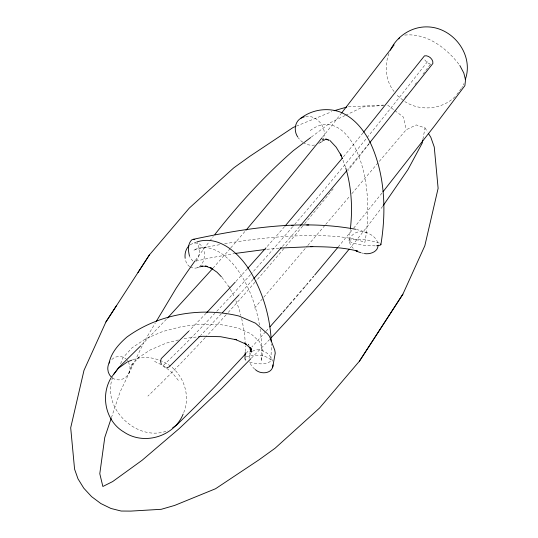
<?xml version="1.0" encoding="UTF-8"?>
<svg xmlns="http://www.w3.org/2000/svg" width="538" height="538" viewBox="0 0 538 538"><rect width="100%" height="100%" fill="white"/><g stroke="black" fill="none" stroke-linecap="round" stroke-linejoin="round"><path stroke-width="0.4" stroke-dasharray="2.69 2.02" d="M245.254 351.617L245.463 345.894M249.585 362.114C256.337 363.728 264.884 365.477 270.883 361.126L271.448 344.051M249.06 358.463L250.002 352.498M375.215 245.873C366.412 245.557 356.929 245.341 348.974 241.206L350.285 229.349M422.915 139.174L425.013 127.93L416.244 124.937L406.203 129.752L378.483 162.355M111.42 417.656L119.94 392.33L144.271 341.469L155.455 322.8M183.72 412.626C192.026 392.464 180.674 367.32 159.914 360.5M388.967 53.437C384.233 65.898 385.504 80.922 394.031 91.433M112.724 377.32C100.909 408.06 137.52 442.976 167.816 430.602M120.606 363.769L122.872 357.871L132.012 347.83L145.63 338.819L162.691 331.529L181.898 326.519L201.797 324.158L220.862 324.629L237.661 327.904L250.91 333.728L259.598 341.657L263.075 351.085L261.065 361.307A81.487 42.758 77.9 0 0 259.962 328.227M128.77 373.251L132.482 363.594L130.882 366.022L139.12 356.97L137.298 358.469L150.075 350.023L166.074 343.183L178.609 339.915M463.279 85.044L463.944 83.585M249.383 355.652L251.421 352.289M461.873 87.627L462.572 86.43M461.227 88.575L455.538 96.208M427.421 61.769L402.189 93.834A1105.993 138.508 -56.2 0 1 293.197 226.108M322.43 137.277L340.971 113.794M381.946 193.108L353.6 228.24M363.042 132.866L343.062 157.298M369.27 143.269L347.683 169.598M338.126 247.05L353.062 228.885M254.535 308.119L263.23 297.891M263.775 297.252L307.265 246.108M307.81 245.469L325.201 225.012M325.746 224.373L349.666 196.242M351.845 193.68L377.938 162.994M230.251 248.502L213.29 267.857M230.795 247.87L245.422 230.896M284.541 226.666L266.545 247.238M299.612 226.612L282.349 246.512M305.147 286.398L306.223 285.147M265.537 331.818L251.75 347.124M266.081 331.2L268.818 328.113M247.265 268.859L235.745 281.582M253.163 279.323L239.531 294.286M246.209 353.21L249.531 349.559M166.383 319.263L141.238 345.315M206.182 313.203L189.356 330.581M221.32 313.862L200.459 335.618M251.354 358.2L266.001 343.264A908.554 192.974 -37.4 0 0 269.525 339.518M163.68 365.161L181.649 347.535A1105.993 138.508 -56.2 0 0 214.837 313.331M111.81 359.519C115.623 355.591 122.429 355.477 126.417 359.229M195.731 261.098C200.708 256.532 199.82 248.28 197.372 242.584M311.32 137.082L330.682 122.489L344.905 115.623M455.054 96.746C441.779 109.617 420.333 111.548 404.805 101.581M348.772 240.466C358.577 237.588 369.747 240.163 379.398 243.102M190.049 244.696L196.081 242.208M190.27 267.036C207.022 274.757 210.331 239.181 192.443 243.358M252.342 351.348C256.841 348.395 262.746 349.962 266.781 352.995A17.808 15.232 11.1 0 1 272.578 361.146M345.658 115.267L362.874 106.954L383.54 105.414M246.169 356.929C253.943 354.266 264.851 354.118 271.038 360.05M296.344 126.141L331.825 111.669M132.462 359.949C140.855 356.438 150.828 356.835 159.194 360.164M197.13 267.789L199.403 267.07M195.96 261.098L210.486 257.863L234.716 253.532M184.09 338.483L197.883 336.849M305.719 116.679C319.653 113.948 331.859 135.085 318.691 143.626L326.183 139.194L322.8 140.573L329.74 139.201L325.974 139.604L322.968 139.107M314.643 145.045L311.684 145.347L307.864 144.742L304.172 143.195M266.855 249.302L280.103 248.052M404.758 35.084C426.688 32.818 446.769 48.151 459.324 64.842M348.362 106.793L383.648 105.078M322.215 138.979L329.088 140.297L325.732 138.71L329.074 140.721M356.378 229.45C364.764 231.656 376.667 234.514 378.187 244.709M367.057 232.86C356.035 227.453 342.282 239.746 354.139 249.054M361.435 252.88L363.675 253.398M430.588 64.257L427.017 62.509L424.267 59.254M165.422 367.642L162.933 366.297L161.144 363.89M154.541 361.361L163.908 366.001L172.187 372.686L178.811 380.971M112.583 377.985C116.981 381.395 123.679 379.996 127.109 375.827A17.808 14.876 21 0 0 130.014 367.259L128.589 362.195M302.847 142.24L300.87 140.808L298.173 137.748M387.669 105.105L394.22 110.095M394.872 110.593L403.386 117.082L406.203 129.752M402.955 100.108L396.802 95.199L395.874 93.942M192.934 261.058L190.398 258.153L189.443 255.839M189.685 266.734L187.681 264.77L186.161 262.181L185.227 259.141M221.912 277.332L229.585 287.615M127.351 360.373L128.279 361.516M425.013 127.93L427.502 131.951M228.865 286.438L229.961 288.523M230.325 289.215L234.36 296.855M249.107 345.564L248.482 344.145L249.013 345.584M342.948 160.21L345.551 167.224M235.873 300.708L238.906 308.429L240.836 315.355M241.696 318.435L244.555 333.385L245.22 342.558M382.706 206.242A908.554 192.974 -37.4 0 1 350.251 247.823M195.455 260.305A908.554 441.745 -82.4 0 1 209.289 241.67M209.786 241.017A908.554 441.745 -82.4 0 1 213.277 236.505M430.286 64.439A1136.397 155.005 -57.3 0 1 422.633 74.553M416.526 82.576A1136.397 155.005 -57.3 0 1 415.006 84.574M406.405 95.818A1136.397 155.005 -57.3 0 1 404.892 97.788M369.034 143.928A1136.397 155.005 -57.3 0 1 347.743 170.768M333.177 188.885A1136.397 155.005 -57.3 0 1 303.203 225.476M302.679 226.101A1136.397 155.005 -57.3 0 1 284.367 247.971M283.829 248.603A1136.397 155.005 -57.3 0 1 255.55 281.576M255.012 282.194A1136.397 155.005 -57.3 0 1 226.626 314.212M226.054 314.844A1136.397 155.005 -57.3 0 1 205.745 337.017M205.16 337.635A1136.397 155.005 -57.3 0 1 147.896 396.096M292.659 226.727A1105.993 138.508 -56.2 0 1 251.044 274.017M250.486 274.636A1105.993 138.508 -56.2 0 1 215.422 312.712M259.45 325.046A81.487 42.758 77.9 0 0 193.485 250.21A123.901 26.382 -7.8 0 1 219.834 244.635M224.682 243.768A123.901 26.382 -7.8 0 1 364.825 242.571A90.243 43.894 -88 0 0 355.618 148.865A90.243 43.894 -88 0 0 309.807 130.902M254.804 369.182A17.808 15.232 11.1 0 1 249.551 361.469"/><path stroke-width="0.81" d="M245.22 352.43L244.985 358.974L245.718 360.083M255.348 369.619C260.748 374.818 272.874 373.897 272.988 364.858M378.106 245.389C377.864 251.999 369.996 254.508 364.414 253.573M350.393 228.556C352.72 208.354 351.536 187.567 345.759 168.011M376.634 245.772L379.976 245.261L380.87 244.669C386.412 211.024 385.053 175.153 370.79 143.733C364.139 130.129 354.078 117.519 339.633 111.81C326.586 107.445 311.872 109.759 300.93 118.172C294.454 121.992 293.687 131.205 297.79 137.042M422.767 139.981L422.169 143.189L407.898 169.685L383.177 205.603M250.157 351.711L250.466 350.137M272.746 366.963L275.241 353.11L274.743 350.103L269.464 336.324L267.534 333.849L255.523 323.197L238.933 316.028C200.977 306.815 158.407 313.957 126.726 337.185C118.71 344.233 111.346 352.363 109.032 363.13M465.256 79.671C474.146 55.091 453.352 27.593 427.73 26.9C411.947 26.349 396.997 35.959 390.359 50.162M111.158 418.45L104.769 437.441L99.792 473.716L102.859 486.493L112.65 481.577L142.113 460.266L179.235 428.571L221.488 388.665L250.769 358.792M116.531 305.564L105.925 321.959L83.989 370.366L70.693 427.797L74.567 469.123L77.99 478.82L83.8 488.208L91.594 496.641L100.848 503.548L110.929 508.457L121.144 511.033L130.801 511.1L161.272 509.298L174.682 505.417L215.556 488.733L259.094 459.755L275.1 448.228L319.498 408.08L359.465 361.126L402.888 294.178L424.832 245.772L438.12 188.34L434.253 147.015L430.824 137.311L428.335 133.29M183.149 414.072C174.124 436.54 144.157 445.74 124.009 432.075C105.482 421.341 100.236 395.578 111.144 377.743M156.316 321.361L176.108 288.321A908.554 441.745 -82.4 0 1 194.964 260.984M137.97 272.591L149.349 255.005L189.322 208.058L233.714 167.91L249.719 156.383L293.257 127.398L295.57 126.457M359.465 361.126L402.888 294.178M105.925 321.959L149.349 255.005M111.877 376.687L118.098 368.476L127.371 361.859M113.807 374.219L119.113 367.172L140.667 345.9M394.112 44.896L341.489 113.141M398.665 38.918L399.673 37.593M321.912 137.93L271.038 200.492L245.967 230.271M382.969 191.81L434.886 125.435L464.886 85.65L465.525 79.866L463.796 72.986L459.822 65.481M363.567 132.213L424.462 55.865C428.47 54.889 433.534 59.362 432.882 63.477L369.801 142.617M337.595 247.702L314.73 275.053M342.538 157.937L285.086 226.027M346.627 170.869L300.15 225.994M306.761 284.521L307.823 283.257M309.417 281.367L311.011 279.471M312.605 277.581L313.667 276.317M283.042 312.047L285.194 309.545M286.277 308.294L288.429 305.792M289.511 304.542L291.67 302.04M293.284 300.164L294.905 298.281M296.519 296.404L298.139 294.528M299.753 292.652L301.374 290.776M302.988 288.899L304.609 287.023M266.001 247.857L247.816 268.24M281.253 247.756L253.721 278.704M212.745 268.482L167.513 318.059M269.915 326.875L281.946 313.284M245.651 353.816L216.558 384.993L196.108 405.934L176.672 425.027L172.711 427.791M235.18 282.194L206.753 312.598M238.959 294.898L222.476 312.652M188.771 331.179L161.259 358.584L160.532 361.065L161.144 363.89M199.289 336.815L168.999 366.983L166.726 367.79M189.013 245.738C185.738 248.933 184.534 253.869 185.159 258.321M310.648 137.587L293.291 150.667A908.554 441.745 -82.4 0 0 214.864 234.474M300.93 118.172L304.246 116.833M128.098 361.583L131.736 360.218M196.814 241.972C219.289 234.534 240.015 254.091 250.587 271.912L251.307 273.089C263.385 293.876 270.184 317.642 271.273 341.637M200.163 266.828L202.443 266.108M334.138 110.72L346.754 107.069M355.618 229.282C301.858 219.262 246.33 228.078 193.424 239.275L192.039 239.632C187.527 243.532 188.092 250.587 189.443 255.839M235.509 253.405L265.194 249.464M198.697 336.748L202.752 336.27L220.634 336.714L236.39 339.781L235.032 339.263M280.103 248.052L312.793 246.592L310.722 246.646C326.398 246.734 342.255 247.164 357.521 251.058L355.349 250.56M291.596 225.415L293.17 225.382M306.741 225.019L308.812 224.971M201.414 266.135L207.016 266.404M207.016 266.317L205.408 266.068L212.106 268.603L210.176 267.447L217.002 272.235L221.367 276.767M193.424 239.275L194.837 239.679M356.169 251.058L360.695 252.705M235.099 339.337L246.29 344.253L244.635 342.975M244.669 343.083L251.663 349.458L250.217 347.602M329.861 140.411L336.176 147.183L341.697 156.35L340.44 153.989L342.323 158.656M111.393 377.145L109.523 374.865L108.293 372.128L107.788 369.122A17.808 14.876 21 0 1 109.786 361.792M249.545 347.03L251.401 352.067L250.91 349.061M380.675 243.936L380.87 244.669M349.189 249.121A908.554 192.974 -37.4 0 1 271.273 337.649"/></g></svg>
